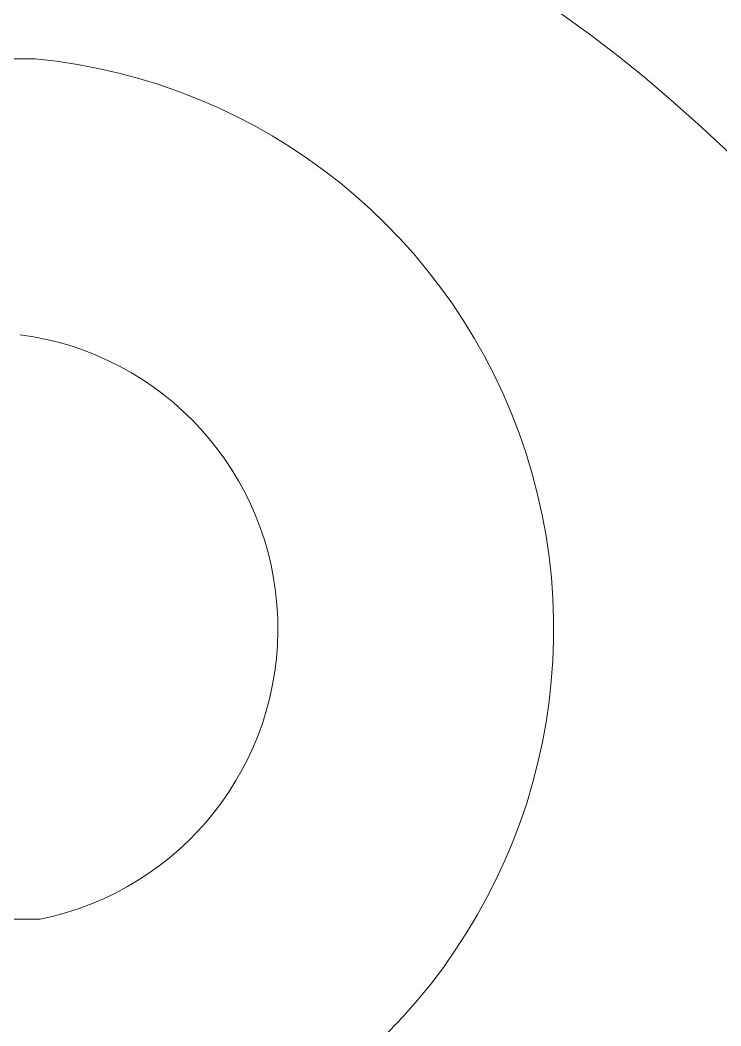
# Paper-space layout '1' of a CAD drawing. Header units: millimetres. Extents: x 1 to 31501, y 3 to 22278.
# Drawn here: x 16737.96 to 16744.79, y 2225.83 to 2235.65 of the extents above; entities that cross this region are included whole.
import ezdxf

# ---------------------------------------------------------------- set-up
doc = ezdxf.new("R2010")
doc.units = ezdxf.units.MM
doc.header["$MEASUREMENT"] = 0
doc.layers.add('NKB-LOGO', color=1, linetype='Continuous', lineweight=13)
doc.layers.add('NKB-SIGN', color=1, linetype='Continuous', lineweight=18)

# ---------------------------------------------------------------- blocks, each defined once
blk = doc.blocks.new('22222')
at = {"layer": 'NKB-LOGO', "color": 1}
blk.add_line((283.6797, 185.8241), (281.2194, 185.8241), dxfattribs=at)
blk.add_lwpolyline([(284.6551, 185.3893, 0.658267), (283.6637, 188.4656), (280.8564, 188.4656, 0.414214), (280.3724, 187.9816), (280.3724, 182.8391, 1), (281.2194, 182.8391), (281.2194, 184.9771), (283.611, 184.9771, -0.444422), (284.4468, 184.1235), (284.4468, 182.8391, 1), (285.2938, 182.8391), (285.2938, 184.4511, 0.230306), (284.6551, 185.3893)], format="xyb", dxfattribs=at)
for radius in [5.5, 4.5]:
    blk.add_circle((282.6741, 184.9355), radius, dxfattribs=at)
blk.add_arc((283.4995, 186.7162), 0.9101, 281.4219, 82.5458, dxfattribs=at)

psp = doc.layouts.new('1')

# ---------------------------------------------------------------- block references
at = {"layer": 'NKB-SIGN', "xscale": 3.176814373185165, "yscale": 3.176814373185165, "zscale": 3.176814373185165}
psp.add_blockref('22222', (15836.9551, 1636.5482), dxfattribs=at)

doc.saveas('drawing.dxf')
